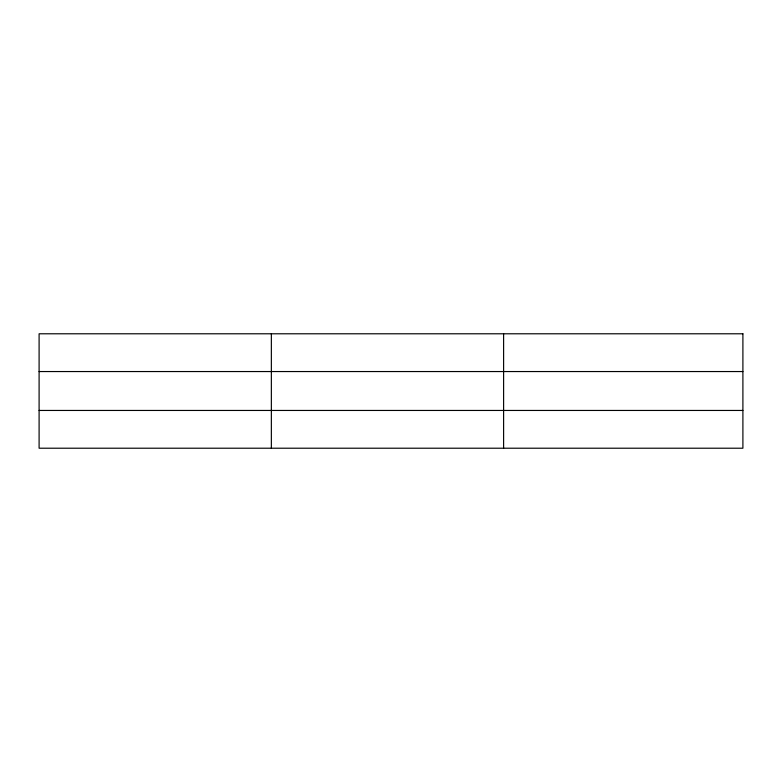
<?xml version="1.0" encoding="UTF-8"?>
<svg xmlns="http://www.w3.org/2000/svg" width="782" height="782" viewBox="0 0 782 782"><rect width="100%" height="100%" fill="white"/><g stroke="black" fill="none" stroke-linecap="round" stroke-linejoin="round"><path stroke-width="1.17" d="M271.354 333.787L271.354 448.213M503.608 333.787L503.608 448.213M39.1 371.548L742.9 371.548M39.1 410.452L742.9 410.452M742.9 333.787L742.9 448.213L39.1 448.213L39.1 333.787L742.9 333.787"/></g></svg>
